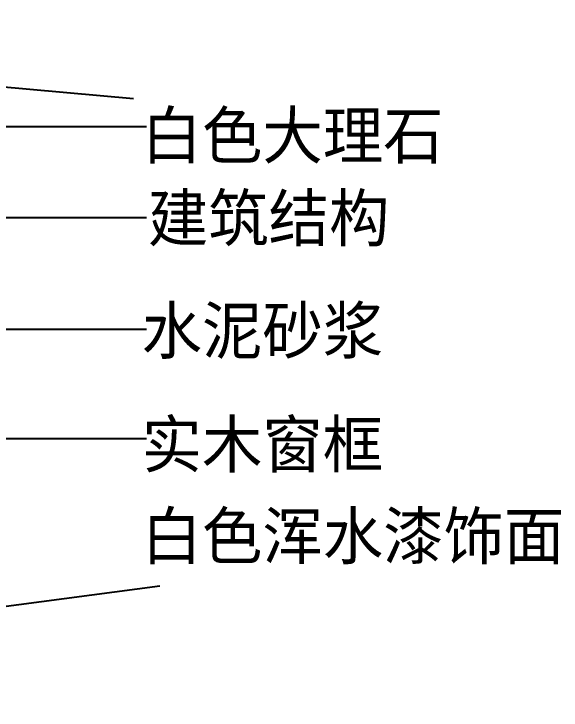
# Model space of a CAD drawing. Header units: metres. Extents: x 53 to 5323, y 88 to 7028.
# Drawn here: x 4613 to 5319, y 3637 to 4537 of the extents above; entities that cross this region are included whole.
import ezdxf

# ---------------------------------------------------------------- set-up
doc = ezdxf.new("R2010")
doc.units = ezdxf.units.M
doc.layers.add('DIM', color=3, linetype='Continuous')
doc.layers.add('TEXT', color=3, linetype='Continuous')
doc.dimstyles.get("Standard").update_dxf_attribs({"dimtxt": 2.5, "dimasz": 2.5, "dimexe": 1.25, "dimexo": 0.625, "dimtad": 1, "dimcen": 2.5, "dimazin": 3, "dimtfac": 1, "dimtmove": 0, "dimatfit": 3})

msp = doc.modelspace()

# ---------------------------------------------------------------- linework, layer by layer
at = {"layer": 'DIM'}
for p, q in [((4767.05, 4427.08), (3545.61, 4536.81)), ((3589.99, 3637.27), (4800.87, 3797.79))]:
    msp.add_line(p, q, dxfattribs=at)

# ---------------------------------------------------------------- texts
at = {"layer": 'TEXT'}
for s, p in [('白色大理石', (4777.35, 4349.84)), ('建筑结构', (4785.4, 4242.99)), ('水泥砂浆', (4777.35, 4097.66)), ('实木窗框', (4777.35, 3950.63)), ('白色浑水漆饰面', (4777.35, 3832.27))]:
    msp.add_text(s, height=60, dxfattribs=at).set_placement(p)

# ---------------------------------------------------------------- leaders
at = {"layer": 'DIM'}
for points in [[(4074.48, 4391.5), (4783.59, 4391.5)], [(3929.88, 4273.8), (4783.59, 4273.8)], [(4031.75, 4129.63), (4783.59, 4129.63)], [(3969.79, 3988.04), (4783.59, 3988.04)]]:
    msp.add_leader(points, dimstyle='Standard', dxfattribs=at)

doc.saveas('drawing.dxf')
